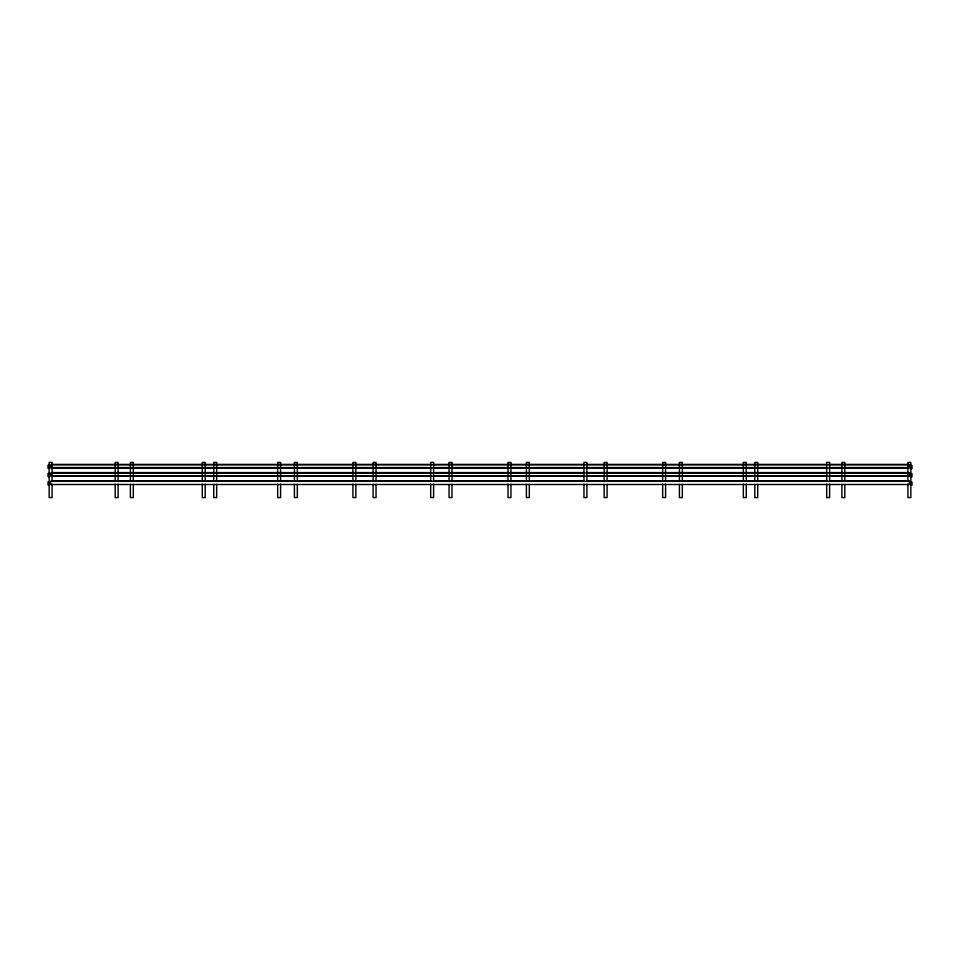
<?xml version="1.0" encoding="UTF-8"?>
<svg xmlns="http://www.w3.org/2000/svg" width="960" height="960" viewBox="0 0 960 960"><rect width="100%" height="100%" fill="white"/><g stroke="black" fill="none" stroke-linecap="round" stroke-linejoin="round"><path stroke-width="1.44" d="M51.696 464.412L430.908 464.412M433.608 464.412L583.968 464.412M586.788 464.412L826.68 464.412M829.608 464.412L909.048 464.412M49.152 465.264L48 465.264L48 468.432L49.152 468.432M910.848 465.48L912 465.48L912 468.648L910.848 468.648M51.696 467.58L430.908 467.58M433.608 467.58L583.968 467.58M586.788 467.58L826.68 467.58M829.608 467.58L909.048 467.58M51.696 472.584L430.92 472.584M433.608 472.584L583.968 472.584M586.8 472.584L826.68 472.584M829.608 472.584L909.06 472.584M49.152 473.436L48 473.436L48 476.604L49.152 476.604M910.848 473.652L912 473.652L912 476.832L910.848 476.832M51.696 475.752L430.92 475.752M433.608 475.752L583.968 475.752M586.8 475.752L826.68 475.752M829.608 475.752L909.06 475.752M51.576 480.948L430.788 480.948M433.608 480.948L583.968 480.948M586.668 480.948L826.68 480.948M829.488 480.948L908.928 480.948M49.152 481.8L48 481.8L48 484.968L49.152 484.968M910.848 482.016L912 482.016L912 485.184L910.848 485.184M907.92 481.464L907.92 462.432L910.848 462.432L910.848 497.568L907.92 497.568L907.92 484.116M844.812 481.464L844.812 462.432L841.884 462.432L841.884 481.464M844.812 484.392L844.812 497.568L841.884 497.568L841.884 484.392M829.608 481.464L829.608 462.432L826.68 462.432L826.68 481.464M829.608 484.116L829.608 497.568L826.68 497.568L826.68 484.116M757.728 481.464L757.728 462.432L754.8 462.432L754.8 481.464M757.728 484.392L757.728 497.568L754.8 497.568L754.8 484.392M746.268 481.464L746.268 462.432L743.34 462.432L743.34 481.464M746.268 484.116L746.268 497.568L743.34 497.568L743.34 484.116M682.344 481.464L682.344 462.432L679.416 462.432L679.416 481.464M682.344 484.392L682.344 497.568L679.416 497.568L679.416 484.392M665.592 481.464L665.592 462.432L662.664 462.432L662.664 481.464M665.592 484.116L665.592 497.568L662.664 497.568L662.664 484.116M607.068 481.464L607.068 462.432L604.14 462.432L604.14 481.464M607.068 484.392L607.068 497.568L604.14 497.568L604.14 484.392M586.896 481.464L586.896 462.432L583.968 462.432L583.968 481.464M586.896 484.116L586.896 497.568L583.968 497.568L583.968 484.116M529.32 481.464L529.32 462.432L526.392 462.432L526.392 481.464M529.32 484.392L529.32 497.568L526.392 497.568L526.392 484.392M510.948 481.464L510.948 462.432L508.02 462.432L508.02 481.464M510.948 484.116L510.948 497.568L508.02 497.568L508.02 484.116M451.98 481.464L451.98 462.432L449.052 462.432L449.052 481.464M451.98 484.392L451.98 497.568L449.052 497.568L449.052 484.392M433.608 481.464L433.608 462.432L430.68 462.432L430.68 481.464M433.608 484.116L433.608 497.568L430.68 497.568L430.68 484.116M376.032 481.464L376.032 462.432L373.104 462.432L373.104 481.464M376.032 484.392L376.032 497.568L373.104 497.568L373.104 484.392M355.86 481.464L355.86 462.432L352.932 462.432L352.932 481.464M355.86 484.116L355.86 497.568L352.932 497.568L352.932 484.116M297.336 481.464L297.336 462.432L294.408 462.432L294.408 481.464M297.336 484.392L297.336 497.568L294.408 497.568L294.408 484.392M280.584 481.464L280.584 462.432L277.656 462.432L277.656 481.464M280.584 484.116L280.584 497.568L277.656 497.568L277.656 484.116M216.66 481.464L216.66 462.432L213.732 462.432L213.732 481.464M216.66 484.392L216.66 497.568L213.732 497.568L213.732 484.392M205.2 481.464L205.2 462.432L202.272 462.432L202.272 481.464M205.2 484.116L205.2 497.568L202.272 497.568L202.272 484.116M133.32 481.464L133.32 462.432L130.392 462.432L130.392 481.464M133.32 484.392L133.32 497.568L130.392 497.568L130.392 484.392M118.116 481.464L118.116 462.432L115.188 462.432L115.188 481.464M118.116 484.116L118.116 497.568L115.188 497.568L115.188 484.116M52.08 481.464L52.08 462.432L49.152 462.432L49.152 497.568L52.08 497.568L52.08 484.116M909.54 464.796L50.676 464.796L50.676 467.964L909.54 467.964L909.54 464.796M909.54 472.968L50.688 472.968L50.688 476.136L909.54 476.136L909.54 472.968M909.42 481.332L50.556 481.332L50.556 484.5L909.42 484.5L909.42 481.332"/></g></svg>
